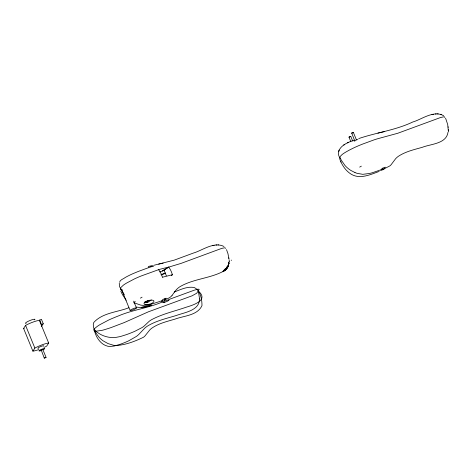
<?xml version="1.0" encoding="UTF-8"?>
<svg xmlns="http://www.w3.org/2000/svg" width="472" height="472" viewBox="0 0 472 472"><rect width="100%" height="100%" fill="white"/><g stroke="black" fill="none" stroke-linecap="round" stroke-linejoin="round"><path stroke-width="0.71" d="M448.382 131.481L447.704 124.514L445.55 118.094M228.755 262.751L228.365 265.848L226.495 268.969A13.611 13.074 32.8 0 1 224.519 270.609L223.256 271.571L224.076 270.922A14.479 13.906 32.8 0 0 226.513 268.987L227.038 268.35A8.508 8.171 32.8 0 0 228.595 264.94L228.702 263.547M119.263 283.271L119.611 287.277M448.005 132.278C446.311 143.919 430.883 143.889 422.198 147.341C414.056 149.624 405.56 151.571 398.409 156.273A20.101 19.311 32.8 0 0 395.648 158.692L391.111 164.704A10.118 9.717 32.8 0 1 389.831 165.908L385.223 168.28L372.709 172.616A66.346 63.726 32.8 0 1 369.523 173.472L362.785 174.327L357.056 173.318A26.869 25.812 32.8 0 1 354.962 172.54M40.993 350.13L42.775 349.363L46.061 357.375L45.825 357.593L44.262 358.112L41.265 350.112M44.256 358.101L46.061 357.375M350.891 141.783L348.979 137.116L349.864 136.591L350.779 136.379L352.696 141.057M350.784 136.396L350.478 136.644M354.832 141.134L351.681 132.992L353.351 132.396L356.36 139.742M353.357 132.408L352.643 132.862M354.112 140.178C347.215 142.455 336.217 147.128 338.902 156.25M229.014 263.258L227.604 266.456M135.163 301.295L134.266 303.101M228.554 264.049L228.206 265.299M444.683 117.498L444.37 116.678L440.978 117.422A17.853 2.915 -22.3 0 0 439.745 117.817L397.713 133.281L378.066 138.626A27.482 4.49 -22.3 0 0 374.296 139.795L362.502 144.125A36.621 5.983 -22.3 0 0 359.245 145.441L356.979 146.414A19.606 3.204 -22.3 0 0 353.681 147.919L350.283 149.612A28.444 4.643 -22.3 0 0 348.696 150.45L345.893 152.031A23.405 3.823 -22.3 0 0 342.153 154.509L339.752 156.887L339.622 158.427A23.405 3.823 -22.3 0 0 340.07 158.675M338.684 151.394L339.102 150.049M225.392 248.526L225.079 247.712L222.33 248.254A15.299 2.502 -22.3 0 0 220.583 248.803L180.959 263.429L168.669 267.128L162.586 270.898M166.032 298.21L165.005 300.056L163.755 300.752M227.964 265.996L227.74 266.544M224.483 270.686L227.947 266.497L228.89 263.671M168.374 267.158L161.536 268.851A35.807 5.847 -22.3 0 0 158.751 269.618L140.939 276.067A28.969 4.732 -22.3 0 0 139.954 276.474L137.688 277.442A19.671 3.216 -22.3 0 0 134.384 278.946L126.602 283.058A23.388 3.817 -22.3 0 0 123.416 285.123L120.454 287.914L120.33 289.46A23.405 3.823 -22.3 0 0 120.779 289.702M227.575 266.91L224.53 270.733M226.967 267.382L226.778 267.736M161.518 301.508L162.911 299.348M38.84 349.569A9.983 1.628 -22.3 0 1 32.892 351.127L23.6 328.465L25.571 325.409A9.983 1.628 -22.3 0 1 39.377 320.358L41.424 319.296L43.247 323.739L41.459 326.506M41.2 324.801L43.247 323.739M32.892 351.127L34.869 348.076A9.983 1.628 -22.3 0 1 48.675 343.02L39.377 320.358M48.675 343.02L46.704 346.076A9.983 1.628 -22.3 0 1 44.026 347.433M140.396 298.139L142.066 297.177M359.688 167.106L361.357 166.15M172.014 295.502L174.864 291.507A21.488 20.638 32.8 0 1 179.661 286.882C193.337 278.663 210.199 278.604 224.076 270.922M225.728 269.27L225.404 269.654M226.495 268.969L228.3 266.049L228.731 262.308M226.92 267.341L226.265 268.09M225.315 269.677L224.495 270.603M151.364 299.962L148.969 301.59L146.161 302.399M164.651 300.404L164.103 299.071M162.628 270.928L168.669 267.128M171.253 275.506L172.451 274.757L171.637 274.946M343.822 144.992L344.778 144.397L344.171 144.774M150.096 266.432C152.226 265.14 147.093 266.822 148.415 267.063M348.731 142.32L347.616 142.851L348.336 142.509M42.244 349.752L41.654 349.994M174.245 292.038C180.581 289.596 187.337 286.162 194.305 287.536C200.47 290.463 201.998 299.372 201.981 305.591C197.455 315.591 183.98 315.721 174.882 319.155C166.946 321.497 158.562 323.42 151.695 328.258A20.668 19.848 32.8 0 0 149.807 329.91L145.028 335.881A10.49 10.071 32.8 0 1 143.5 337.226C135.116 341.327 125.971 344.784 116.602 345.539A18.65 17.912 32.8 0 1 113.351 345.227L108.035 343.581L103.067 340.813A23.352 22.432 32.8 0 1 99.144 337.327C96.158 333.657 93.049 329.208 93.291 324.27A6.472 6.213 32.8 0 1 93.857 322.382C102.566 312.777 117.292 312.222 128.88 307.744M349.988 136.886L348.985 137.134M166.044 298.245L164.816 298.723M379.146 171.43C370.532 174.534 360.118 179.513 351.28 174.268C345.994 171.059 342.353 165.702 340.106 160.032M151.518 265.925L152.049 265.783A31.471 7.092 69.9 0 1 153.553 266.078A35.146 5.741 -22.3 0 0 146.65 268.361L139.234 271.099A39.548 6.46 -22.3 0 0 137.151 271.913L132.868 273.701A16.632 2.714 -22.3 0 0 129.959 275.04L127.287 276.385A21.848 3.569 -22.3 0 0 125.186 277.524C123.564 278.94 119.782 279.855 119.646 282.303M164.592 298.805L163.436 299.248M163.082 301.012L162.203 301.348M165.424 299.502L167.772 298.552A21.299 20.455 32.8 0 0 168.498 298.204L169.312 297.761A10.75 10.325 32.8 0 0 172.026 295.507M168.935 299.472L194.163 290.215L197.963 289.135L199.202 289.342L196.682 293.242L192.033 295.826L148.379 311.815L124.213 322.582L111.103 327.562A49.578 8.095 -22.3 0 1 108.625 328.394L104.353 329.721A19.606 3.204 -22.3 0 1 101.858 330.376L95.668 331.25A23.352 3.811 -22.3 0 1 94.205 330.943C92.913 329.238 95.963 327.568 97.043 326.553A23.352 3.811 -22.3 0 1 99.922 324.659L108.466 320.14A19.606 3.204 -22.3 0 1 111.398 318.812L116.071 316.859A49.578 8.095 -22.3 0 1 118.684 315.827C132.785 309.803 148.237 308.086 162.315 301.98M352.389 132.968L351.557 133.151M165.389 269.553L164.008 270.061L166.356 275.79M159.719 271.949L164.468 270.255M161.011 274.615L165.465 272.987M161.141 274.934L165.294 273.412M144.444 302.393L147.099 301.419M162.309 300.652L150.751 304.369L143.488 305.354A18.172 17.452 32.8 0 1 140.691 305.089L133.724 302.676M358.749 138.573C376.579 132.479 395.577 130.219 412.723 122.018C421.531 119.575 433.644 109.882 443.651 115.734M162.504 277.223L171.224 275.04M223.988 246.484C213.899 241.286 202.199 250.555 193.426 253.045L174.251 260.131L154.132 265.223M144.886 302.776L148.397 302.003M384.562 131.57L377.93 133.11M158.633 264.143L163.188 263.105M431.957 114.631L432.405 114.531M212.665 245.658L213.114 245.564M433.013 114.401L433.449 114.307M213.716 245.428L214.158 245.334M436.175 113.929L435.337 114.006M216.884 244.962L216.04 245.033M141.063 307.632L136.302 307.089M438.175 113.882L437.414 113.864M218.123 244.891L218.589 244.903M441.326 114.448L440.789 114.265M354.962 172.54L350.997 170.522A25.217 24.219 32.8 0 1 344.92 165.406L341.297 160.167L339.752 156.887M126.195 300.286L122.319 294.392M124.366 294.858L120.454 287.914M122.106 293.967L121.151 291.908M340.796 161.678L340.979 162.055M226.507 249.6L227.982 253.741L228.997 259.234M133.653 301.13L136.449 307.945A3.41 0.555 -22.3 0 1 131.853 310.334A3.41 0.555 -22.3 0 1 131.576 309.408A3.41 0.555 -22.3 0 1 136.449 307.945M121.752 290.073L130.136 310.511M39.642 319.951L41.465 324.394M25.571 325.409L34.869 348.076M120.814 291.065L120.98 291.489M339.769 159.147L339.905 159.495M448.117 126.815L448.182 127.328M228.82 257.842L228.885 258.355M229.062 261.553L229.091 262.19A10.36 8.207 -9.9 0 1 228.938 263.252M448.394 129.682L448.4 131.092M26.096 323.385A5.109 0.838 -22.3 0 1 29.807 320.565A5.109 0.838 -22.3 0 1 34.674 319.833M38.397 348.348A3.162 0.519 -22.3 0 1 40.38 346.684A3.162 0.519 -22.3 0 1 43.542 346.165M41.4 350.478A3.162 0.519 -22.3 0 1 39.341 350.466A3.162 0.519 -22.3 0 1 44.161 348.483A3.162 0.519 -22.3 0 1 42.781 349.911M24.19 328.394A9.983 1.628 -22.3 0 1 23.6 328.465M354.024 140.998A3.162 0.519 -22.3 0 1 357.929 139.529M168.71 267.069A16.951 11.452 76.4 0 1 172.38 274.775M158.551 269.654A15.812 10.679 76.4 0 1 162.427 277.247M148.957 300.351A10.655 1.74 -22.3 0 1 144.768 302.086M146.013 302.446A5.275 2.626 -23.7 0 1 144.426 302.334M150.745 266.444A54.923 12.372 69.9 0 1 151.536 265.966M122.012 290.18A3.41 0.555 -22.3 0 1 122.171 289.578M228.702 263.736A2.242 0.372 -73.1 0 1 228.961 263.435M223.675 270.993A4.95 0.313 -44.4 0 1 225.746 268.279M227.185 266.444A5.9 1.841 -48.1 0 1 226.589 267.187M229.15 260.048A14.815 11.629 15 0 1 229.309 261.571M231.245 260.06A22.585 16.331 31 0 1 231.286 260.532M199.538 298.935C199.491 310.582 184.847 312.34 176.386 315.461C166.581 318.47 156.25 320.677 147.417 326.117A19.901 15.582 -37 0 0 144.715 328.199L139.146 334.07A19.558 15.316 -37 0 1 136.373 336.442L128.791 340.778A73.833 57.808 -37 0 1 120.254 344.271L114.183 346.047L110.029 346.466A14.85 11.629 -37 0 1 107.575 346.171C101.922 344.82 97.928 339.828 95.763 334.683A41.253 32.302 -37 0 1 94.164 329.285A41.253 22.579 -11.4 0 0 97.285 332.323C101.805 335.722 107.468 337.586 113.121 337.58A14.85 8.13 -11.4 0 0 115.876 337.403L120.313 336.554L126.502 334.601A73.833 40.409 -11.4 0 0 134.939 331.25L142.125 327.533A19.558 10.708 -11.4 0 0 144.55 325.692L149.146 321.338A19.901 10.891 -11.4 0 1 151.577 319.686C162.486 313.862 174.711 311.207 186.322 307.172C193.414 305.036 209.013 300.139 198.393 291.13L199.538 298.935M382.208 168.315L380.81 170.48L383.931 169.342L385.323 167.177L382.208 168.315M143.954 307.254A5.162 0.378 -13.2 0 0 151.429 305.16A5.162 0.378 -13.2 0 0 143.824 306.605A5.162 0.378 -13.2 0 0 143.954 307.254M146.816 304.623A5.162 1.912 -14.7 0 0 153.972 301.083A5.162 1.912 -14.7 0 0 146.119 301.384A5.162 1.912 -14.7 0 0 146.816 304.623M164.462 302.375A3.41 0.555 -22.3 0 0 169.059 299.986A3.41 0.555 -22.3 0 0 164.185 301.449A3.41 0.555 -22.3 0 0 164.462 302.375"/></g></svg>
